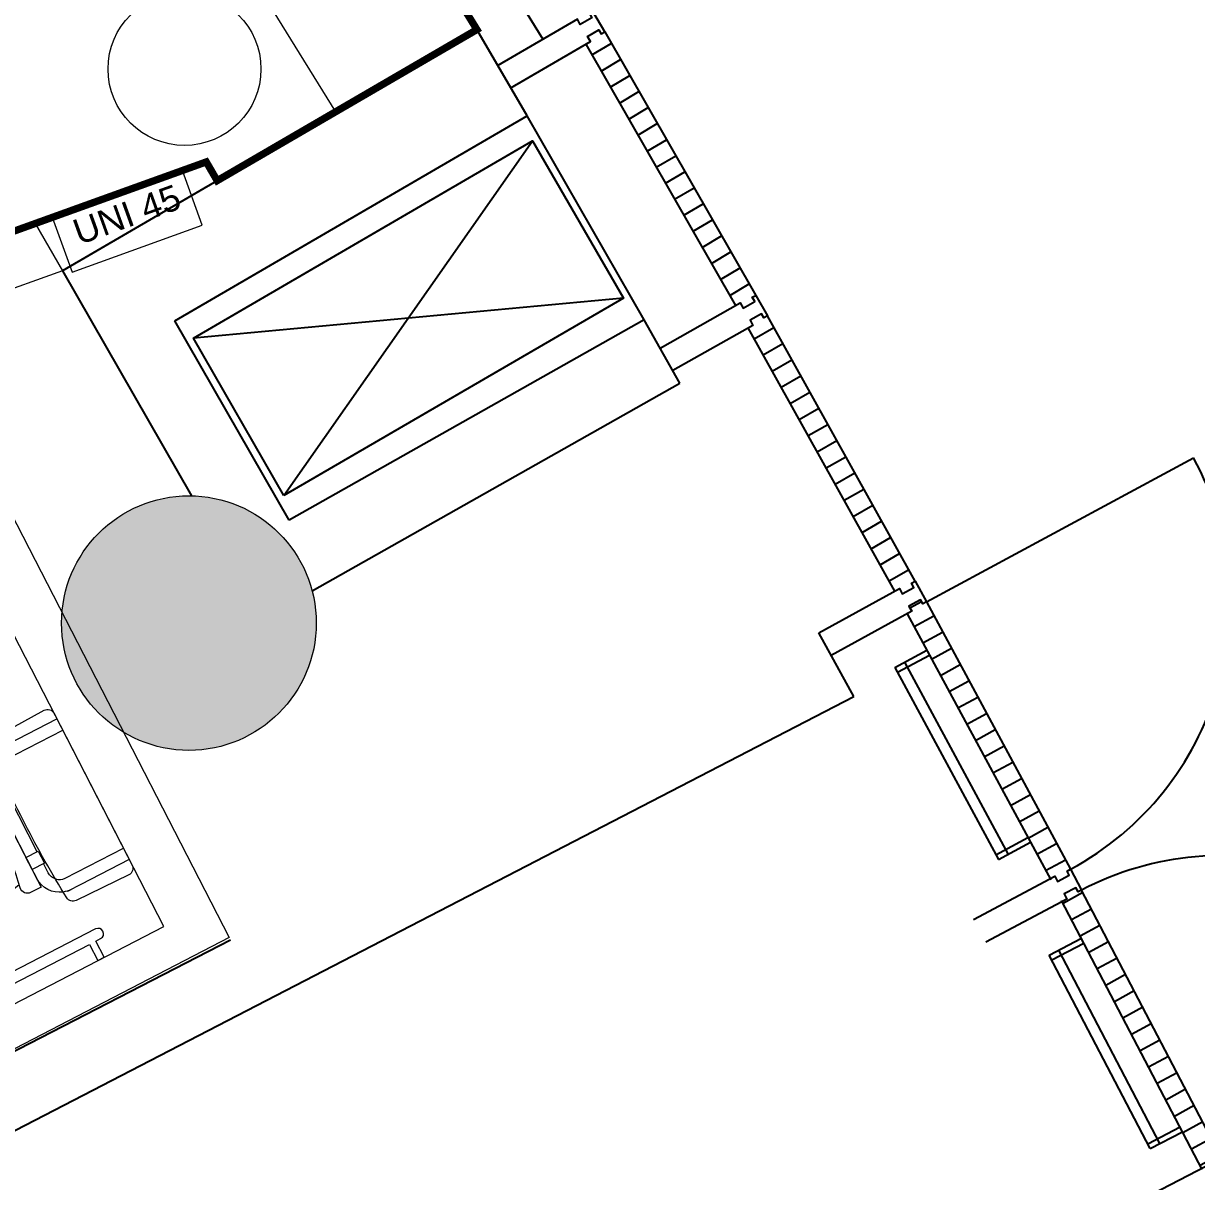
# Model space of a CAD drawing. Header units: centimetres. Extents: x 139057 to 200038, y 34824 to 80516.
# Drawn here: x 176784.3 to 177106.7, y 55822.4 to 56140.7 of the extents above; entities that cross this region are included whole.
import ezdxf

# ---------------------------------------------------------------- set-up
doc = ezdxf.new("R2010")
doc.units = ezdxf.units.CM
doc.header["$LTSCALE"] = 100
doc.linetypes.add('TR2010', pattern=[3, 2, -1])
doc.layers.get('0').update_dxf_attribs({"lineweight": 0})
for name, color, linetype in [('0.05', 57, 'Continuous'), ('0.10', 8, 'Continuous'), ('0.20 Murature', 50, 'Continuous'), ('0.20 Vetrate', 3, 'Continuous')]:
    doc.layers.add(name, color=color, linetype=linetype)
for name, color, linetype, lineweight in [('410_STRUTTURE_001-AM_0', 7, 'Continuous', 0), ('430_TAVOLATI_001-AM_0', 3, 'Continuous', 0), ('440_SIMBOLI_001-AM_0', 31, 'Continuous', 0), ('442_SANITARI_001-AM_0', 6, 'Continuous', 0), ('461_LAYOUT_SCHEMATICO_001-AM_0', 11, 'Continuous', 0)]:
    doc.layers.add(name, color=color, linetype=linetype, lineweight=lineweight)
doc.layers.add('giunti ottone', color=7, linetype='Continuous', true_color=0xcbbc95)
doc.styles.add('Arial', font='arial.ttf')
pattern_1 = [(28.66, (173723.226, 66927.636), (-2.436424, 4.4576045), [])]

# ---------------------------------------------------------------- blocks, each defined once
blk = doc.blocks.new('Tazza_handy_01')
for p, q in [((21.75, 0), (21.75, -15.01)), ((8.26, -21.5), (-8.26, -21.5)), ((-7.3, -31.5), (-9.3, -31.5)), ((-8.3, -30.5), (-8.3, -32.5)), ((7.3, -31.5), (9.3, -31.5)), ((8.3, -30.5), (8.3, -32.5))]:
    blk.add_line(p, q)
for points in [[(-23.45, 0), (23.45, 0, -0.421203), (25.45, -2.05), (25.07, -18.16, -0.384529), (23.23, -20.11, -0.020097), (0, -21, -0.020097), (-23.23, -20.11, -0.384529), (-25.07, -18.16), (-25.45, -2.05, -0.421203)], [(-17.39, -25), (17.39, -25), (17.39, -28.26, -0.472458), (15, -30.22, 0.097656), (-15, -30.22, -0.472458), (-17.39, -28.26)], [(0, -71.9, 0.221073), (8.74, -67.92, 0.102493), (13.6, -58.7, 0.121565), (13.4, -47.2, 0.187395), (6.2, -37.5, 0.126952), (0, -35.9, 0.126952), (-6.2, -37.5, 0.187395), (-13.4, -47.2, 0.121565), (-13.6, -58.7, 0.102493), (-8.74, -67.92, 0.221073)]]:
    blk.add_lwpolyline(points, format="xyb", close=True)
for points in [[(-21.38, -20.25, -0.081906), (-21.75, -18), (-21.75, 0)], [(-17.18, -20.52, -0.203745), (-18.25, -18), (-18.25, 0)], [(17.18, -20.52, 0.203745), (18.25, -18), (18.25, 0)], [(21.75, -15.01), (21.75, -19), (21.75, -18, -0.081902), (21.38, -20.25)], [(-21.18, -20.76, -0.019656), (-21.38, -20.25)], [(21.38, -20.25, -0.32142), (14.75, -25), (-14.75, -25, -0.300027), (-21.18, -20.76)], [(-11.96, -21.5), (-14.75, -21.5, -0.194092), (-17.18, -20.52)], [(17.39, -20.3, -0.216674), (14.75, -21.5), (11.96, -21.5)], [(14.08, -30.05), (16.15, -40.16, -0.088113), (16.99, -57.4, -0.124068), (11.83, -69.13, -0.086475), (5.94, -74.15, -0.130408), (0, -75.6, -0.130408), (-5.94, -74.15, -0.086475), (-11.83, -69.13, -0.124068), (-16.99, -57.4, -0.088113), (-16.15, -40.16), (-14.08, -30.05)], [(-13.7, -53, -0.136377), (-10.9, -42.9, -0.205105), (-2.8, -36.7, -0.668461), (-2.5, -38.14, 0.213245), (-9.9, -43.5, 0.134007), (-12.8, -53)], [(-0.5, -39.1), (-1.58, -38.58, -0.801198), (-1.7, -38.2, -0.05862), (0, -38, -0.05862), (1.7, -38.2, -0.801198), (1.58, -38.58), (0.5, -39.1)], [(12.8, -53, 0.134007), (9.9, -43.5, 0.213245), (2.5, -38.14, -0.668461), (2.8, -36.7, -0.205105), (10.9, -42.9, -0.136377), (13.7, -53)]]:
    blk.add_lwpolyline(points, format="xyb")
blk.add_lwpolyline([(-20.05, -20.34), (-23.07, -21.45), (-27.82, -20.78), (-27.54, -18.8), (-24.75, -19.19)])
for points in [[(-8.26, -25), (-8.26, -21.18), (-11.96, -21.18), (-11.96, -25)], [(8.26, -25), (8.26, -21.18), (11.96, -21.18), (11.96, -25)]]:
    blk.add_lwpolyline(points, close=True)

msp = doc.modelspace()

# ---------------------------------------------------------------- hatches: boundary and pattern name
at = {"layer": '0.05', "ltscale": 50}
h = msp.add_hatch(dxfattribs=at)
h.set_pattern_fill('ANSI31', color=256, scale=1.6, angle=345.66, style=0)
h.set_pattern_definition([(30.66, (173723.226, 66927.636), (-2.590508, 4.3698591), [])])
h.paths.add_polyline_path([(176944.07, 56138.4), (176943.12, 56137.85), (176942.46, 56138.99), (176939.31, 56137.16), (176940.12, 56135.76), (176938.86, 56135.02), (176980.04, 56063.2), (176981.31, 56063.92), (176982.1, 56062.51), (176985.28, 56064.31), (176984.63, 56065.46), (176985.59, 56065.99)])
h = msp.add_hatch(dxfattribs=at)
h.set_pattern_fill('ANSI31', color=256, scale=1.6, angle=344.9173, style=0)
h.set_pattern_definition([(29.91726, (173908.0666, 66890.416), (-2.5336442, 4.4030725), [])])
h.paths.add_polyline_path([(176988.78, 56060.33), (176987.83, 56059.8), (176987.18, 56060.95), (176984, 56059.16), (176984.8, 56057.74), (176983.53, 56057.03), (177023.77, 55984.68), (177025.05, 55985.38), (177025.83, 55983.96), (177029.03, 55985.71), (177028.39, 55986.87), (177029.35, 55987.4)])
h = msp.add_hatch(dxfattribs=at)
h.set_pattern_fill('ANSI31', color=256, scale=1.6, angle=343.66, style=0)
h.set_pattern_definition(pattern_1)
h.paths.add_polyline_path([(177032.48, 55981.7), (177031.52, 55981.17), (177030.88, 55982.33), (177027.68, 55980.57), (177028.46, 55979.15), (177027.18, 55978.45), (177066.48, 55905.59), (177067.77, 55906.27), (177068.53, 55904.84), (177071.75, 55906.56), (177071.14, 55907.72), (177072.1, 55908.23)])
h = msp.add_hatch(dxfattribs=at)
h.set_pattern_fill('ANSI31', color=256, scale=1.6, angle=343.66, style=0)
h.set_pattern_definition(pattern_1)
h.paths.add_polyline_path([(177075.15, 55902.49), (177074.18, 55901.98), (177073.56, 55903.15), (177070.34, 55901.43), (177071.1, 55900), (177069.81, 55899.32), (177108.16, 55825.96), (177109.46, 55826.63), (177110.2, 55825.19), (177113.45, 55826.86), (177112.84, 55828.03), (177113.81, 55828.53)])
at = {"layer": '410_STRUTTURE_001-AM_0'}
h = msp.add_hatch(color=256, dxfattribs=at)
h.paths.add_polyline_path([(173097.36, 66917.94, 1), (173132.36, 66917.94, 1)])
h.paths.add_polyline_path([(172464.03, 67114.32), (172425.24, 67124.09), (172393.47, 66998.03), (172432.26, 66988.26)])
h.paths.add_polyline_path([(172268.76, 66557.09), (172239.61, 66564.17), (172225.45, 66505.87), (172254.6, 66498.78)])
h.paths.add_polyline_path([(171904.42, 66525.14, 1), (171974.42, 66525.14, 1)])
h.paths.add_polyline_path([(171852.17, 66563.61), (171803.36, 66574.43), (171792.54, 66525.62), (171841.36, 66514.8)])
h.paths.add_polyline_path([(171939.47, 67132.44), (171987.79, 67119.56), (172000.66, 67167.87), (171952.35, 67180.75)])
h.paths.add_polyline_path([(172118.76, 67125.68, 1), (172048.76, 67125.68, 1)])
h.paths.add_polyline_path([(171575.4, 65289.12), (171624.96, 65282.49), (171631.59, 65332.05), (171582.03, 65338.68)])
h.paths.add_polyline_path([(171698.34, 65301.54, 1), (171768.34, 65301.54, 1)])
h.paths.add_polyline_path([(172000.85, 65311.96), (171999.49, 65287), (172079.39, 65282.7), (172080.74, 65307.66)])
h.paths.add_polyline_path([(172504.9, 65260.36, 1), (172469.9, 65260.36, 1)])
h.paths.add_polyline_path([(173206.68, 65219.17, 1), (173276.68, 65219.17, 1)])
h.paths.add_polyline_path([(173189.94, 64670.82, 1), (173259.94, 64670.82, 1)])
h.paths.add_polyline_path([(171897.35, 64618.35), (171927.33, 64617.1), (171929.81, 64677.05), (171899.84, 64678.29)])
h.paths.add_polyline_path([(171707.57, 64680.86, 1), (171637.57, 64680.86, 1)])
h.paths.add_polyline_path([(171506.14, 64661.2), (171555.94, 64656.7), (171560.44, 64706.5), (171510.64, 64711)])
h.paths.add_polyline_path([(171463.9, 64032.08), (171513.86, 64030.03), (171515.91, 64079.99), (171465.96, 64082.04)])
h.paths.add_polyline_path([(171511.7, 63977.08), (171513.74, 64027.04), (171463.78, 64029.08), (171461.74, 63979.12)])
h.paths.add_polyline_path([(171605.55, 64055.93, 1), (171675.55, 64055.93, 1)])
h.paths.add_polyline_path([(171905.94, 64101.37), (171880.96, 64102.36), (171877.69, 64022.42), (171902.67, 64021.44)])
h.paths.add_polyline_path([(173199.59, 64122.31, 1), (173269.59, 64122.31, 1)])
h.paths.add_polyline_path([(173235.58, 63574.89, 1), (173305.58, 63574.89, 1)])
h.paths.add_polyline_path([(172861.35, 63523.02), (172858.65, 63552.9), (172798.89, 63547.48), (172801.6, 63517.6)])
h.paths.add_polyline_path([(172419.06, 63501.44, 1), (172489.06, 63501.44, 1)])
h.paths.add_polyline_path([(171880.44, 63484.64), (171855.46, 63485.68), (171852.03, 63405.75), (171877.01, 63404.72)])
h.paths.add_polyline_path([(171602.63, 63428.01, 1), (171672.63, 63428.01, 1)])
h.paths.add_polyline_path([(171448.52, 63390.7), (171498.52, 63390.5), (171498.71, 63440.5), (171448.71, 63440.7)])
h.paths.add_polyline_path([(171461.02, 62750.1), (171510.98, 62752.08), (171509.01, 62802.04), (171459.05, 62800.06)])
h.paths.add_polyline_path([(171629.13, 62798.43, 1), (171699.13, 62798.43, 1)])
h.paths.add_polyline_path([(171855.47, 62863.54), (171830.51, 62864.96), (171825.83, 62785.1), (171850.79, 62783.68)])
h.paths.add_polyline_path([(172533.45, 62914.12, 1), (172463.45, 62914.12, 1)])
h.paths.add_polyline_path([(172926.57, 62958.35), (172922.47, 62988.07), (172863.03, 62979.86), (172867.13, 62950.14)])
h.paths.add_polyline_path([(173367.85, 63029.83, 1), (173297.85, 63029.83, 1)])
h.paths.add_polyline_path([(173386.24, 62488.39, 1), (173456.24, 62488.39, 1)])
h.paths.add_polyline_path([(172594.12, 62403.89), (172652.48, 62417.8), (172638.57, 62476.17), (172580.21, 62462.26)])
h.paths.add_polyline_path([(171941.76, 62169.42), (171966.3, 62174.16), (171951.22, 62252.73), (171926.68, 62247.98)])
h.paths.add_polyline_path([(171685.3, 62168.54, 1), (171755.3, 62168.54, 1)])
h.paths.add_polyline_path([(171551.44, 62111.48), (171547.29, 62161.31), (171497.46, 62157.15), (171501.62, 62107.32)])
h.paths.add_polyline_path([(171564.33, 61513.08), (171570.67, 61463.48), (171620.27, 61469.82), (171613.93, 61519.41)])
h.paths.add_polyline_path([(171635.86, 61377.34), (171643.11, 61348.23), (171691.62, 61360.31), (171684.37, 61389.42)])
h.paths.add_polyline_path([(171771.36, 61539.72, 1), (171841.36, 61539.72, 1)])
h.paths.add_polyline_path([(172069.21, 61642.9), (172044.67, 61638.15), (172059.75, 61559.58), (172084.29, 61564.33)])
h.paths.add_polyline_path([(171984.32, 61420.39), (172013.77, 61426.09), (172004.27, 61475.18), (171974.82, 61469.48)])
h.paths.add_polyline_path([(172512.5, 61527.43), (172483.04, 61521.73), (172492.54, 61472.64), (172521.99, 61478.34)])
h.paths.add_polyline_path([(172945.84, 61590.26), (172938.88, 61619.45), (172890.24, 61607.86), (172897.2, 61578.67)])
h.paths.add_polyline_path([(173500.56, 61951.83, 1), (173570.56, 61951.83, 1)])
h.paths.add_polyline_path([(173059.65, 61182.92), (173051.1, 61211.68), (173003.17, 61197.43), (173011.72, 61168.67)])
h.paths.add_polyline_path([(172597.97, 61085.68), (172568.51, 61079.98), (172578.01, 61030.89), (172607.46, 61036.59)])
h.paths.add_polyline_path([(172067.68, 60879.1), (172097.14, 60884.79), (172087.64, 60933.88), (172058.19, 60928.18)])
h.paths.add_polyline_path([(171730.99, 60780.44), (171780.23, 60789.13), (171771.54, 60838.37), (171722.3, 60829.68)])
h.paths.add_polyline_path([(171678.8, 60771.24), (171728.04, 60779.92), (171719.35, 60829.16), (171670.11, 60820.48)])
h.paths.add_polyline_path([(171771.47, 60289.02), (171781.96, 60240.13), (171830.84, 60250.62), (171820.36, 60299.51)])
h.paths.add_polyline_path([(171833.78, 60251.25), (171882.67, 60261.73), (171872.18, 60310.62), (171823.29, 60300.14)])
h.paths.add_polyline_path([(172186.65, 60419.6), (172157.2, 60413.9), (172166.7, 60364.81), (172196.15, 60370.51)])
h.paths.add_polyline_path([(172673.14, 60539.2), (172702.6, 60544.9), (172693.1, 60593.99), (172663.65, 60588.29)])
h.paths.add_polyline_path([(173205.4, 60730.58), (173195.63, 60758.94), (173148.36, 60742.66), (173158.13, 60714.3)])
h.paths.add_polyline_path([(173311.75, 60296.96), (173358.22, 60315.43), (173347.14, 60343.31), (173300.67, 60324.84)])
h.paths.add_polyline_path([(172771.85, 60186.98), (172742.4, 60181.28), (172751.89, 60132.19), (172781.35, 60137.89)])
h.paths.add_polyline_path([(172312.36, 59877.56), (172282.91, 59871.86), (172292.4, 59822.77), (172321.88, 59828.47)])
h.paths.add_polyline_path([(173368.34, 59347.78), (173346.19, 59403.54), (173290.42, 59381.4), (173312.57, 59325.62)])
h.paths.add_polyline_path([(174210.89, 59878.92, 1), (174280.89, 59878.92, 1)])
h.paths.add_polyline_path([(174066.11, 60383.73, 1), (173996.11, 60383.73, 1)])
h.paths.add_polyline_path([(173620.86, 58923.47, 1), (173550.86, 58923.47, 1)])
h.paths.add_polyline_path([(173884.86, 58386.58, 1), (173814.86, 58386.58, 1)])
h.paths.add_polyline_path([(174449.68, 59385.02, 1), (174519.68, 59385.02, 1)])
h.paths.add_polyline_path([(174781.94, 58903.16, 1), (174711.94, 58903.16, 1)])
h.paths.add_polyline_path([(175067.05, 58434.46, 1), (174997.05, 58434.46, 1)])
h.paths.add_polyline_path([(175304.37, 57980.02, 1), (175374.37, 57980.02, 1)])
h.paths.add_polyline_path([(175703.17, 57540.87, 1), (175633.17, 57540.87, 1)])
h.paths.add_polyline_path([(175196.31, 56374.7, 1), (175126.31, 56374.7, 1)])
h.paths.add_polyline_path([(176052.7, 57118.03, 1), (175982.7, 57118.03, 1)])
h.paths.add_polyline_path([(176488.74, 56567.52, 1), (176418.74, 56567.52, 1)])
h.paths.add_polyline_path([(176794.78, 55975.9, 1), (176864.78, 55975.9, 1)])
h.paths.add_polyline_path([(175491.63, 55908.34, 1), (175561.63, 55908.34, 1)])
h.paths.add_polyline_path([(177107.53, 55348.52, 1), (177177.53, 55348.52, 1)])
h.paths.add_polyline_path([(177367.67, 55079.58), (177360.98, 55098.42), (177342.13, 55091.73), (177348.83, 55072.88)])
h.paths.add_polyline_path([(177392.95, 55032.33), (177376.21, 55079.45), (177347.94, 55069.41), (177364.68, 55022.29)])
h.paths.add_polyline_path([(177483.46, 54775.83), (177493.5, 54747.56), (177540.62, 54764.3), (177530.58, 54792.57)])

# ---------------------------------------------------------------- linework, layer by layer
at = {"layer": '0.05'}
for p, q in [((176855.88, 56010.98, 0), (176924.19, 56108.48, 0)), ((176949.23, 56065.2, 0), (176831.06, 56054.26, 0))]:
    msp.add_line(p, q, dxfattribs=at)
at = {"layer": '0.05', "elevation": 0}
msp.add_lwpolyline([(176855.88, 56010.98), (176831.06, 56054.26), (176924.19, 56108.48), (176949.23, 56065.2), (176855.88, 56010.98)], dxfattribs=at)
at = {"layer": '0.10'}
for p, q in [((176944.07, 56138.4, 0), (176985.59, 56065.99, 0)), ((176938.86, 56135.02, 0), (176980.04, 56063.2, 0)), ((177029.35, 55987.4, 0), (176988.78, 56060.33, 0)), ((177023.77, 55984.68, 0), (176983.53, 56057.02, 0)), ((177032.48, 55981.7, 0), (177072.1, 55908.23, 0)), ((177027.18, 55978.45, 0), (177066.64, 55905.3, 0)), ((177113.81, 55828.53, 0), (177075.15, 55902.5, 0)), ((177108.32, 55825.66, 0), (177069.65, 55899.63, 0))]:
    msp.add_line(p, q, dxfattribs=at)
at = {"layer": '0.10', "ltscale": 50, "elevation": 0}
for points in [[(176526.69, 56722.84), (176726.38, 56433.97), (176730.27, 56428.02), (176908.96, 56139.09)], [(176836.67, 56282.6), (176927.09, 56136.39)], [(176954.91, 56059.3), (176922.79, 56115.32)]]:
    msp.add_lwpolyline(points, dxfattribs=at)
at = {"layer": '0.20 Murature', "color": 3}
for p, q in [((176908.96, 56139.09, 0), (176794.99, 56072.75, 0)), ((176908.96, 56139.09, 0), (176794.99, 56072.76, 0)), ((176922.79, 56115.32, 0), (176908.96, 56139.09, 0)), ((176825.95, 56058.96, 0), (176922.79, 56115.32, 0)), ((176794.99, 56072.75, 0), (176830.45, 56010.89, 0)), ((176857.35, 56004.2, 0), (176825.95, 56058.96, 0)), ((176954.91, 56059.3, 0), (176857.35, 56004.2, 0)), ((176964.75, 56041.89, 0), (176954.91, 56059.3, 0)), ((176863.63, 55984.78, 0), (176964.75, 56041.89, 0)), ((177012.51, 55955.7, 0), (177002.9, 55973.25, 0)), ((176556.68, 55719.89, 0), (177012.51, 55955.7, 0)), ((176841.21, 55888.72), (176532.53, 55729.89))]:
    msp.add_line(p, q, dxfattribs=at)
at = {"layer": '0.20 Vetrate', "color": 57, "linetype": 'TR2010'}
msp.add_line((177032.48, 55981.7, 0), (177105.93, 56021.32, 0), dxfattribs=at)
at = {"layer": '0.20 Vetrate', "color": 57}
for p, q in [((177023.79, 55963.68, 0), (177032.59, 55968.43, 0)), ((177024.5, 55962.36, 0), (177033.3, 55967.11, 0)), ((177023.79, 55963.68, 0), (177052.27, 55910.87, 0)), ((177026.43, 55965.11, 0), (177054.91, 55912.3, 0)), ((177051.56, 55912.19, 0), (177060.36, 55916.94, 0)), ((177052.27, 55910.87, 0), (177061.07, 55915.62, 0)), ((177066.23, 55884.6, 0), (177075.09, 55889.23, 0)), ((177066.92, 55883.27, 0), (177075.78, 55887.9, 0)), ((177094.02, 55831.42, 0), (177066.23, 55884.6, 0)), ((177096.68, 55832.81, 0), (177068.88, 55885.99, 0)), ((177093.33, 55832.75, 0), (177102.19, 55837.39, 0)), ((177094.02, 55831.42, 0), (177102.88, 55836.06, 0))]:
    msp.add_line(p, q, dxfattribs=at)
at = {"layer": '0.20 Vetrate', "elevation": 0}
for points in [[(176918.29, 56123.05), (176940.12, 56135.76), (176939.31, 56137.16), (176942.46, 56138.99), (176943.12, 56137.85), (176944.07, 56138.4), (176940.8, 56144.02), (176939.85, 56143.47), (176940.52, 56142.33), (176937.36, 56140.49), (176936.55, 56141.89), (176914.72, 56129.19)], [(176959.32, 56051.5), (176981.31, 56063.92), (176982.1, 56062.51), (176985.28, 56064.31), (176984.63, 56065.46), (176985.59, 56065.99), (176988.78, 56060.33), (176987.83, 56059.8), (176987.18, 56060.95), (176984, 56059.15), (176984.8, 56057.74), (176962.81, 56045.32)], [(177002.9, 55973.25), (177025.05, 55985.38), (177025.83, 55983.96), (177029.03, 55985.71), (177028.39, 55986.87), (177029.35, 55987.4), (177032.48, 55981.7), (177031.52, 55981.17), (177030.88, 55982.33), (177027.68, 55980.57), (177028.46, 55979.15), (177006.31, 55967.02)], [(177045.46, 55894.43), (177067.77, 55906.27), (177068.53, 55904.84), (177071.75, 55906.56), (177071.14, 55907.72), (177072.1, 55908.23), (177075.15, 55902.49), (177074.18, 55901.98), (177073.56, 55903.15), (177070.34, 55901.43), (177071.1, 55900), (177048.8, 55888.16)], [(177087, 55815.07), (177109.46, 55826.63), (177110.2, 55825.19), (177113.45, 55826.86), (177112.84, 55828.03), (177113.81, 55828.53), (177116.79, 55822.75), (177115.82, 55822.25), (177115.21, 55823.43), (177111.97, 55821.76), (177112.71, 55820.32), (177090.25, 55808.76)]]:
    msp.add_lwpolyline(points, dxfattribs=at)
at = {"layer": '0.20 Vetrate', "color": 57, "linetype": 'TR2010'}
for centre, start, end in [((177032.48, 55981.7, 0), 298.3423, 28.3423), ((177113.81, 55828.53, 0), 27.5996, 117.5996)]:
    msp.add_arc(centre, 83.46, start, end, dxfattribs=at)
at = {"layer": '410_STRUTTURE_001-AM_0'}
msp.add_circle((176829.78, 55975.9, 0), 35, dxfattribs=at)
msp.add_circle((176829.78, 55975.9, 0), 35, dxfattribs=at)
at = {"layer": '430_TAVOLATI_001-AM_0'}
msp.add_line((176787.53, 56085.76), (176834.57, 56102.71, 0), dxfattribs=at)
at = {"layer": '430_TAVOLATI_001-AM_0', "elevation": 0}
for points in [[(176834.57, 56102.71), (176837.58, 56097.54)], [(176651.78, 55791.35), (176633.34, 55827.1), (176643.09, 55832.16), (176656.43, 55806.35), (176822.87, 55892.49), (176738.48, 56056.4), (176561.18, 55992.54), (176601.95, 55912.17), (176592.17, 55907.13), (176550.63, 55988.75), (176273.46, 55888.9), (176269.73, 55899.25), (176787.53, 56085.76), (176794.99, 56072.76), (176754.09, 56058.03), (176840.85, 55889.41), (176651.78, 55791.35)]]:
    msp.add_lwpolyline(points, dxfattribs=at)
at = {"layer": '440_SIMBOLI_001-AM_0', "lineweight": 5, "ltscale": 5, "elevation": 0}
msp.add_lwpolyline([(176833.41, 56085.28), (176827.99, 56100.33), (176792.23, 56087.46), (176797.66, 56072.4)], close=True, dxfattribs=at)
at = {"layer": '442_SANITARI_001-AM_0', "elevation": 0}
for points in [[(176804.14, 55891.8), (176667.82, 55821.24, 1), (176669.2, 55818.58)], [(176669.2, 55818.58), (176670.53, 55819.27), (176672.82, 55814.84), (176674.6, 55815.76), (176672.3, 55820.19), (176736.47, 55853.4), (176738.76, 55848.96), (176740.54, 55849.88), (176738.25, 55854.32), (176802.41, 55887.53), (176804.71, 55883.09), (176806.48, 55884.01), (176804.19, 55888.44), (176805.52, 55889.13, 1), (176804.14, 55891.8)]]:
    msp.add_lwpolyline(points, format="xyb", dxfattribs=at)
at = {"layer": '461_LAYOUT_SCHEMATICO_001-AM_0', "elevation": 0}
msp.add_lwpolyline([(176586.31, 56557.38), (176690.6, 56406.35), (176870.08, 56116.47)], dxfattribs=at)
at = {"layer": '461_LAYOUT_SCHEMATICO_001-AM_0'}
msp.add_circle((176828.57, 56128.22, 0), 21, dxfattribs=at)
at = {"layer": 'giunti ottone', "linetype": 'Continuous', "lineweight": 18, "const_width": 2, "elevation": 0}
msp.add_lwpolyline([(174980.3, 55564.7, -0.590884), (175036.77, 55541.45), (175135.08, 55139.5), (175136.68, 55135.07), (175797.68, 55373.16), (175684.15, 55688.31), (176834.55, 56102.68), (176837.55, 56097.52), (176908.94, 56139.06), (176874.83, 56194.23), (176730.24, 56428), (176624.02, 56582), (176532.15, 56714.88), (176415.94, 56627.32), (176182.89, 56929.33), (176298.44, 57018.49), (176221, 57111.14), (176193.35, 57144.26), (176075.59, 57282.36), (175972.66, 57403.17), (175851.48, 57316.96), (175882.05, 57273.79), (175865.73, 57262.24)], format="xyb", dxfattribs=at)

# ---------------------------------------------------------------- block references
at = {"layer": '442_SANITARI_001-AM_0', "rotation": 297.2422695902004}
msp.add_blockref('Tazza_handy_01', (176803.44, 55930.23, 0), dxfattribs=at)

# ---------------------------------------------------------------- texts
at = {"layer": '440_SIMBOLI_001-AM_0', "lineweight": 5, "ltscale": 5, "insert": (176797.22, 56086.37, 0), "char_height": 7, "attachment_point": 1, "rotation": 19.8088, "style": 'Arial'}
msp.add_mtext_dynamic_manual_height_columns('UNI 45', width=81.3508, gutter_width=300, heights=[0], dxfattribs=at)

doc.saveas('drawing.dxf')
